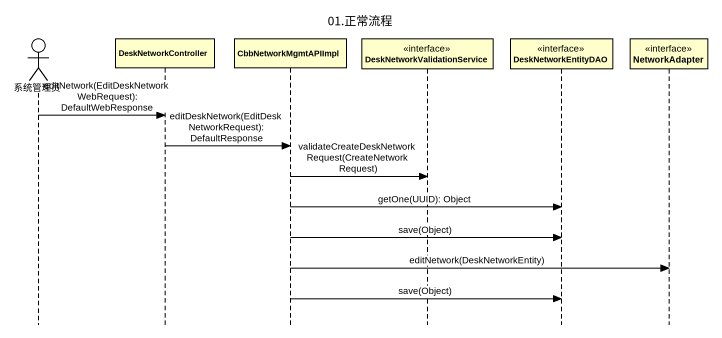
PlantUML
@startuml
title 01.正常流程
hide footbox
actor 系统管理员
participant DeskNetworkController
participant CbbNetworkMgmtAPIImpl
participant DeskNetworkValidationService <<interface>>
participant DeskNetworkEntityDAO <<interface>>
participant NetworkAdapter <<interface>>

系统管理员 -> DeskNetworkController : editNetwork(EditDeskNetworkWebRequest): DefaultWebResponse
DeskNetworkController -> CbbNetworkMgmtAPIImpl : editDeskNetwork(EditDeskNetworkRequest): DefaultResponse
CbbNetworkMgmtAPIImpl -> DeskNetworkValidationService : validateCreateDeskNetworkRequest(CreateNetworkRequest)
CbbNetworkMgmtAPIImpl -> DeskNetworkEntityDAO : getOne(UUID): Object
CbbNetworkMgmtAPIImpl -> DeskNetworkEntityDAO : save(Object)
CbbNetworkMgmtAPIImpl -> NetworkAdapter : editNetwork(DeskNetworkEntity)
CbbNetworkMgmtAPIImpl -> DeskNetworkEntityDAO : save(Object)
@enduml
